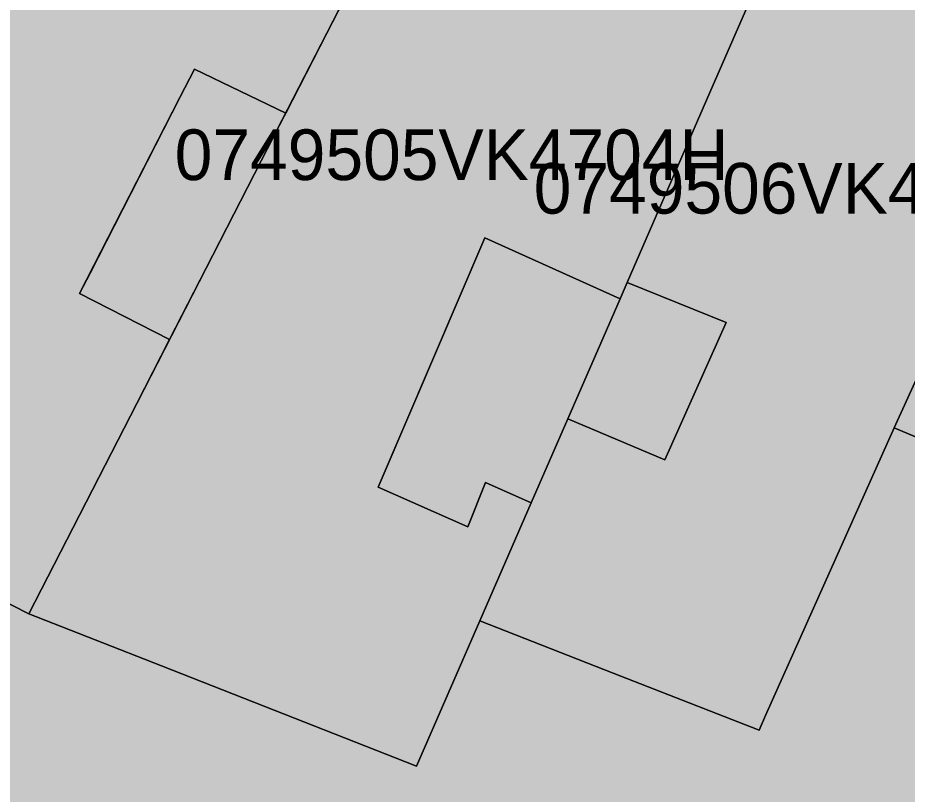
# Model space of a CAD drawing. Header units: metres. Extents: x -6 to 1255, y -2 to 532.
# Drawn here: x 1017.24 to 1034.79, y 277.24 to 292.57 of the extents above; entities that cross this region are included whole.
import ezdxf

# ---------------------------------------------------------------- set-up
doc = ezdxf.new("R2010")
doc.units = ezdxf.units.M
doc.header["$MEASUREMENT"] = 0
for name, color, linetype, lineweight, true_color in [('TPX_BUILDINGS', 7, 'CONTINUOUS', 0, 0x000000), ('TPX_BUILDINGS_HATCH', 7, 'CONTINUOUS', 0, 0xf0f0f0), ('TPX_BUILDINGS_SHADOWS_HATCH', 7, 'CONTINUOUS', 0, 0x000000), ('TPX_BUILDINGS_SHADOWS_OUTLINES', 7, 'CONTINUOUS', 0, 0x000000), ('TPX_CADASTRES', 7, 'CONTINUOUS', 0, 0x646464), ('TPX_CADASTRES_TEXT', 7, 'CONTINUOUS', 0, 0x000000)]:
    doc.layers.add(name, color=color, linetype=linetype, lineweight=lineweight, true_color=true_color)

msp = doc.modelspace()

# ---------------------------------------------------------------- hatches: boundary and pattern name
at = {"layer": 'TPX_BUILDINGS_HATCH'}
for points in [[(1017.019, 293.473), (1011.959, 283.603), (1014.279, 282.423), (1017.459, 280.803), (1019.589, 284.953), (1020.236, 286.215), (1018.459, 287.123), (1020.439, 290.993), (1020.729, 291.553), (1022.527, 290.685), (1023.737, 293.044), (1024.219, 293.983), (1025.529, 296.533), (1027.366, 300.105), (1027.669, 300.693), (1027.909, 301.163), (1028.589, 302.493), (1028.769, 303.123), (1022.969, 305.773), (1022.759, 305.413), (1022.529, 304.943), (1022.029, 303.903), (1021.899, 303.633), (1021.48, 302.758), (1021.009, 301.773), (1020.649, 301.023), (1018.048, 295.614), (1017.019, 293.473)], [(1019.589, 284.953), (1017.459, 280.803), (1020.079, 279.773), (1025.109, 277.793), (1026.359, 280.663), (1026.999, 282.133), (1027.369, 282.993), (1026.469, 283.393), (1026.119, 282.523), (1024.349, 283.303), (1026.459, 288.223), (1029.129, 287.023), (1029.269, 287.343), (1030.899, 291.093), (1032.059, 293.753), (1033.929, 298.053), (1034.719, 299.873), (1028.589, 302.493), (1027.909, 301.163), (1027.669, 300.693), (1027.366, 300.105), (1025.529, 296.533), (1024.219, 293.983), (1023.737, 293.044), (1022.527, 290.685), (1022.459, 290.553), (1020.236, 286.215), (1019.589, 284.953)], [(1026.999, 282.133), (1026.359, 280.663), (1028.989, 279.633), (1031.869, 278.503), (1031.999, 278.793), (1034.539, 284.473), (1035.589, 286.783), (1036.469, 288.713), (1039.599, 295.593), (1039.989, 296.433), (1040.439, 297.423), (1034.719, 299.873), (1033.929, 298.053), (1032.059, 293.753), (1030.899, 291.093), (1029.269, 287.343), (1031.219, 286.553), (1030.009, 283.843), (1028.099, 284.653), (1027.369, 282.993), (1026.999, 282.133)], [(1035.589, 286.783), (1034.539, 284.473), (1036.639, 283.583), (1040.159, 282.083), (1042.059, 281.273), (1043.749, 285.593), (1046.839, 293.493), (1047.199, 294.403), (1040.439, 297.423), (1039.989, 296.433), (1039.599, 295.593), (1036.469, 288.713), (1035.589, 286.783)], [(1006.979, 273.883), (1006.049, 272.063), (1034.099, 260.943), (1038.969, 273.393), (1042.059, 281.273), (1040.159, 282.083), (1036.639, 283.583), (1034.539, 284.473), (1031.999, 278.793), (1031.869, 278.503), (1028.989, 279.633), (1026.359, 280.663), (1025.109, 277.793), (1020.079, 279.773), (1017.459, 280.803), (1014.279, 282.423), (1011.959, 283.603), (1010.229, 280.233), (1009.549, 278.903), (1007.449, 274.803), (1006.979, 273.883)]]:
    msp.add_hatch(color=256, dxfattribs=at).paths.add_polyline_path(points)
at = {"layer": 'TPX_BUILDINGS_SHADOWS_HATCH'}
for points in [[(1018.667, 287.53), (1018.459, 287.123), (1020.236, 286.215), (1022.527, 290.685), (1020.729, 291.553), (1020.439, 290.993), (1018.667, 287.53)], [(1025.055, 284.949), (1024.349, 283.303), (1026.119, 282.523), (1026.469, 283.393), (1027.369, 282.993), (1028.099, 284.653), (1030.009, 283.843), (1031.219, 286.553), (1029.269, 287.343), (1029.129, 287.023), (1026.459, 288.223), (1025.055, 284.949)]]:
    msp.add_hatch(color=256, dxfattribs=at).paths.add_polyline_path(points)

# ---------------------------------------------------------------- linework, layer by layer
at = {"layer": 'TPX_BUILDINGS', "elevation": 0.042}
for points in [[(1026.999, 282.133), (1026.359, 280.663), (1028.989, 279.633), (1031.869, 278.503), (1031.999, 278.793), (1034.539, 284.473), (1035.589, 286.783), (1036.469, 288.713), (1039.599, 295.593), (1039.989, 296.433), (1040.439, 297.423), (1034.719, 299.873), (1033.929, 298.053), (1032.059, 293.753), (1030.899, 291.093), (1029.269, 287.343), (1031.219, 286.553), (1030.009, 283.843), (1028.099, 284.653), (1027.369, 282.993)], [(1035.589, 286.783), (1034.539, 284.473), (1036.639, 283.583), (1040.159, 282.083), (1042.059, 281.273), (1043.749, 285.593), (1046.839, 293.493), (1047.199, 294.403), (1040.439, 297.423), (1039.989, 296.433), (1039.599, 295.593), (1036.469, 288.713)], [(1006.979, 273.883), (1006.049, 272.063), (1034.099, 260.943), (1038.969, 273.393), (1042.059, 281.273), (1040.159, 282.083), (1036.639, 283.583), (1034.539, 284.473), (1031.999, 278.793), (1031.869, 278.503), (1028.989, 279.633), (1026.359, 280.663), (1025.109, 277.793), (1020.079, 279.773), (1017.459, 280.803), (1014.279, 282.423), (1011.959, 283.603), (1010.229, 280.233), (1009.549, 278.903), (1007.449, 274.803)]]:
    msp.add_lwpolyline(points, close=True, dxfattribs=at)
for points in [[(1023.737, 293.044), (1022.527, 290.685), (1022.459, 290.553), (1020.236, 286.215), (1019.589, 284.953), (1017.459, 280.803), (1020.079, 279.773), (1025.109, 277.793), (1026.359, 280.663), (1026.999, 282.133), (1027.369, 282.993), (1026.469, 283.393), (1026.119, 282.523), (1024.349, 283.303), (1026.459, 288.223), (1029.129, 287.023), (1029.269, 287.343), (1030.899, 291.093), (1032.059, 293.753)], [(1014.279, 282.423), (1017.459, 280.803), (1019.589, 284.953), (1020.236, 286.215), (1018.459, 287.123), (1020.439, 290.993), (1020.729, 291.553), (1022.527, 290.685), (1023.737, 293.044)]]:
    msp.add_lwpolyline(points, dxfattribs=at)
at = {"layer": 'TPX_BUILDINGS_SHADOWS_OUTLINES', "elevation": 0.039}
for points in [[(1018.667, 287.53), (1018.459, 287.123), (1020.236, 286.215), (1022.527, 290.685), (1020.729, 291.553), (1020.439, 290.993)], [(1025.055, 284.949), (1024.349, 283.303), (1026.119, 282.523), (1026.469, 283.393), (1027.369, 282.993), (1028.099, 284.653), (1030.009, 283.843), (1031.219, 286.553), (1029.269, 287.343), (1029.129, 287.023), (1026.459, 288.223)]]:
    msp.add_lwpolyline(points, close=True, dxfattribs=at)
at = {"layer": 'TPX_CADASTRES', "elevation": 0.024}
for points in [[(1017.019, 293.474), (1011.959, 283.604), (1014.279, 282.424), (1017.459, 280.804), (1019.589, 284.954), (1022.459, 290.554), (1024.219, 293.984), (1025.529, 296.534), (1027.669, 300.694), (1027.909, 301.164), (1028.589, 302.494), (1028.769, 303.124), (1022.969, 305.774), (1022.759, 305.414), (1022.529, 304.944), (1022.029, 303.904), (1021.899, 303.634), (1021.009, 301.774), (1020.649, 301.024)], [(1019.589, 284.954), (1017.459, 280.804), (1020.079, 279.774), (1025.109, 277.793), (1026.359, 280.663), (1026.999, 282.133), (1027.369, 282.993), (1028.099, 284.653), (1029.129, 287.023), (1029.269, 287.343), (1030.899, 291.093), (1032.059, 293.753), (1033.929, 298.053), (1034.719, 299.873), (1028.589, 302.494), (1027.909, 301.164), (1027.669, 300.694), (1025.529, 296.534), (1024.219, 293.984), (1022.459, 290.554)], [(1026.999, 282.133), (1026.359, 280.663), (1028.989, 279.633), (1031.869, 278.503), (1031.999, 278.793), (1034.539, 284.473), (1035.589, 286.783), (1036.469, 288.713), (1039.599, 295.593), (1039.989, 296.433), (1040.439, 297.423), (1034.719, 299.873), (1033.929, 298.053), (1032.059, 293.753), (1030.899, 291.093), (1029.269, 287.343), (1029.129, 287.023), (1028.099, 284.653), (1027.369, 282.993)], [(1035.589, 286.783), (1034.539, 284.473), (1036.639, 283.583), (1040.159, 282.083), (1042.059, 281.273), (1043.749, 285.593), (1046.839, 293.493), (1047.199, 294.403), (1040.439, 297.423), (1039.989, 296.433), (1039.599, 295.593), (1036.469, 288.713)], [(1006.979, 273.884), (1006.049, 272.064), (1034.099, 260.943), (1038.969, 273.393), (1042.059, 281.273), (1040.159, 282.083), (1036.639, 283.583), (1034.539, 284.473), (1031.999, 278.793), (1031.869, 278.503), (1028.989, 279.633), (1026.359, 280.663), (1025.109, 277.793), (1020.079, 279.774), (1017.459, 280.804), (1014.279, 282.424), (1011.959, 283.604), (1010.229, 280.234), (1009.549, 278.904), (1007.449, 274.804)]]:
    msp.add_lwpolyline(points, close=True, dxfattribs=at)

# ---------------------------------------------------------------- texts
at = {"layer": 'TPX_CADASTRES_TEXT'}
for s, p in [('0749505VK4704H', (1020.336, 289.365, 0.024)), ('0749506VK4704H', (1027.422, 288.703, 0.024))]:
    msp.add_text(s, height=1, dxfattribs=at).set_placement(p)

doc.saveas('drawing.dxf')
